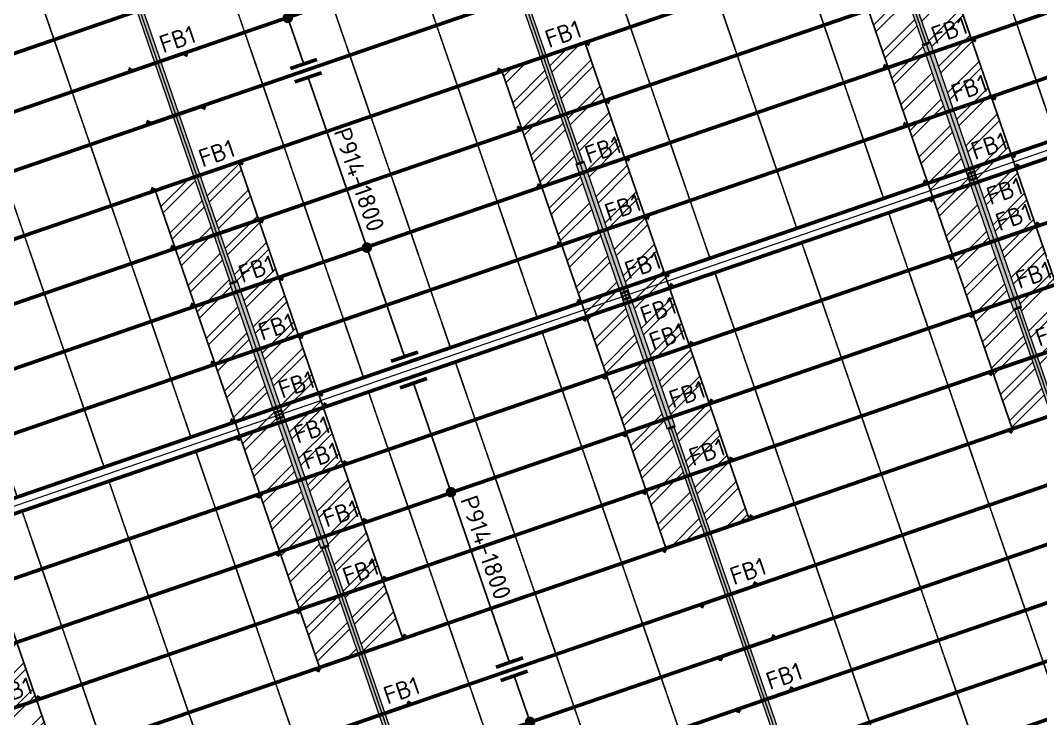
# Model space of a CAD drawing. Header units: millimetres. Extents: x 632 to 155077, y -2790 to 4035359.
# Drawn here: x 46662 to 75624, y 3974301 to 3994114 of the extents above; entities that cross this region are included whole.
import ezdxf

# ---------------------------------------------------------------- set-up
doc = ezdxf.new("R2010")
doc.units = ezdxf.units.MM
for name, pattern in [('Dash', [7, 5, -2]), ('Hidden', [4, 3, -1]), ('Hidden Half', [3, 2, -1])]:
    doc.linetypes.add(name, pattern=pattern)
for name, color, linetype, lineweight in [('A-010-M_LINE', 90, 'Continuous', 13), ('S-280-A_STRUCT_FRAME', 2, 'Continuous', 18), ('S-280-M_STRUCT_FRAME', 12, 'Continuous', 13), ('S-280-MH_COLUMN', 52, 'Hidden Half', 13), ('Z-000-T_TEXT', 131, 'Continuous', 25), ('Z-030-M_GRID', 191, 'Continuous', 13), ('Z-060-M_DETAIL', 92, 'Continuous', 25)]:
    doc.layers.add(name, color=color, linetype=linetype, lineweight=lineweight)
doc.styles.add('ISOCPEUR_2', font='isocpeur.ttf', dxfattribs={"height": 500})
doc.styles.add('ISOCPEUR_3', font='isocpeur.ttf', dxfattribs={"height": 2.5})
pattern_1 = [(45, (2487803, 0), (-502.89434, 502.89434), []), (45, (2487803, 762), (-502.89434, 502.89434), [])]

# ---------------------------------------------------------------- blocks, each defined once
blk = doc.blocks.new('NRP_Framing-Steel-Purlin Z - P915 - EZ250-19-4037905-S6_011 - UPPER PURLIN PLAN - PART 1')
at = {"layer": 'S-280-M_STRUCT_FRAME', "color": 3, "lineweight": 50}
for p, q in [((-2430095, 3974795), (-2430157, 3974668)), ((-2430157, 3974668), (-2441882, 3970631)), ((-2441882, 3970631), (-2441944, 3970504))]:
    blk.add_line(p, q, dxfattribs=at)
blk = doc.blocks.new('NRP_Framing-Steel-Purlin Z - P916 - EZ250-24-4037906-S6_011 - UPPER PURLIN PLAN - PART 1')
at = {"layer": 'S-280-M_STRUCT_FRAME', "color": 1, "lineweight": 50}
for p, q in [((-2436013, 3991674), (-2447737, 3987637)), ((-2435886, 3991613), (-2436013, 3991674)), ((-2447737, 3987637), (-2447864, 3987699))]:
    blk.add_line(p, q, dxfattribs=at)
blk = doc.blocks.new('NRP_Framing-Steel-Purlin Z - P915 - EZ250-19-4035966-S6_011 - UPPER PURLIN PLAN - PART 1')
at = {"layer": 'S-280-M_STRUCT_FRAME', "color": 3, "lineweight": 50}
for p, q in [((-2420324, 3978054), (-2431576, 3974180)), ((-2420262, 3978181), (-2420324, 3978054)), ((-2431576, 3974180), (-2431638, 3974053))]:
    blk.add_line(p, q, dxfattribs=at)
blk = doc.blocks.new('NRP_Framing-Steel-Purlin Z - P915 - EZ250-19-4036160-S6_011 - UPPER PURLIN PLAN - PART 1')
at = {"layer": 'S-280-M_STRUCT_FRAME', "color": 3, "lineweight": 50}
for p, q in [((-2426180, 3995060), (-2437431, 3991186)), ((-2426053, 3994999), (-2426180, 3995060)), ((-2437431, 3991186), (-2437558, 3991248))]:
    blk.add_line(p, q, dxfattribs=at)
blk = doc.blocks.new('NRP_Framing-Steel-Purlin Z - P915 - EZ250-19-V2-S6_011 - UPPER PURLIN PLAN - PART 1')
at = {"layer": 'S-280-M_STRUCT_FRAME', "color": 3, "lineweight": 50}
for p, q in [((-2419808, 3976555), (-2426526, 3974242)), ((-2419746, 3976682), (-2419808, 3976555)), ((-2426807, 3974145), (-2431059, 3972681)), ((-2431059, 3972681), (-2431121, 3972554))]:
    blk.add_line(p, q, dxfattribs=at)
blk = doc.blocks.new('NRP_Framing-Steel-Purlin Z - P914 - EZ250-15-4038738-S6_011 - UPPER PURLIN PLAN - PART 1')
at = {"layer": 'S-280-M_STRUCT_FRAME', "color": 150, "lineweight": 50}
for p, q in [((-2432543, 3983133), (-2444740, 3978933)), ((-2432481, 3983260), (-2432543, 3983133)), ((-2444740, 3978933), (-2444802, 3978807))]:
    blk.add_line(p, q, dxfattribs=at)
blk = doc.blocks.new('NRP_Framing-Steel-Purlin Z - P914 - EZ250-15-4038739-S6_011 - UPPER PURLIN PLAN - PART 1')
at = {"layer": 'S-280-M_STRUCT_FRAME', "color": 150, "lineweight": 50}
for p, q in [((-2432682, 3983535), (-2444879, 3979335)), ((-2432555, 3983473), (-2432682, 3983535)), ((-2444879, 3979335), (-2445006, 3979397))]:
    blk.add_line(p, q, dxfattribs=at)
blk = doc.blocks.new('NRP_Framing-Steel-Purlin Z - P915 - EZ250-19-V5-S6_011 - UPPER PURLIN PLAN - PART 1')
at = {"layer": 'S-280-M_STRUCT_FRAME', "color": 3, "lineweight": 50}
for p, q in [((-2426696, 3996559), (-2433415, 3994246)), ((-2426569, 3996498), (-2426696, 3996559)), ((-2433695, 3994149), (-2437947, 3992685)), ((-2437947, 3992685), (-2438074, 3992747))]:
    blk.add_line(p, q, dxfattribs=at)
blk = doc.blocks.new('NRP_Framing-Steel-Purlin Z - P914 - EZ250-15-V8-S6_011 - UPPER PURLIN PLAN - PART 1')
at = {"layer": 'S-280-M_STRUCT_FRAME', "color": 150, "lineweight": 50}
for p, q in [((-2421580, 3983237), (-2428771, 3980760)), ((-2421517, 3983363), (-2421580, 3983237)), ((-2429051, 3980664), (-2433777, 3979037)), ((-2433777, 3979037), (-2433839, 3978910))]:
    blk.add_line(p, q, dxfattribs=at)
blk = doc.blocks.new('NRP_Framing-Steel-Purlin Z - P916 - EZ250-24-4037895-S6_011 - UPPER PURLIN PLAN - PART 1')
at = {"layer": 'S-280-M_STRUCT_FRAME', "color": 1, "lineweight": 50}
for p, q in [((-2439456, 3971572), (-2439518, 3971445)), ((-2439518, 3971445), (-2449870, 3967881))]:
    blk.add_line(p, q, dxfattribs=at)
blk = doc.blocks.new('NRP_Framing-Steel-Purlin Z - P914 - EZ250-15-V11-S6_011 - UPPER PURLIN PLAN - PART 1')
at = {"layer": 'S-280-M_STRUCT_FRAME', "color": 150, "lineweight": 50}
for p, q in [((-2423978, 3990203), (-2431170, 3987727)), ((-2423851, 3990142), (-2423978, 3990203)), ((-2431450, 3987631), (-2436176, 3986003)), ((-2436176, 3986003), (-2436303, 3986065))]:
    blk.add_line(p, q, dxfattribs=at)
blk = doc.blocks.new('NRP_Bridging Plan _v2_ - 3 Rows-4053220-S6_011 - UPPER PURLIN PLAN - PART 1')
at = {"layer": 'Z-060-M_DETAIL', "linetype": 'Hidden'}
for p, q in [((1779, 9702), (1779, -9891)), ((3887, 9702), (3887, -9891)), ((5995, 9702), (5995, -9891))]:
    blk.add_line(p, q, dxfattribs=at)
blk = doc.blocks.new('NRP_Bridging Plan _v2_ - 3 Rows-4053415-S6_011 - UPPER PURLIN PLAN - PART 1')
at = {"layer": 'Z-060-M_DETAIL', "linetype": 'Hidden'}
for p, q in [((2277, 9702), (2277, -9891)), ((4885, 9702), (4885, -9891)), ((7492, 9702), (7492, -9891))]:
    blk.add_line(p, q, dxfattribs=at)
blk = doc.blocks.new('NRP_Bridging Plan _v2_ - 3 Rows-4053414-S6_011 - UPPER PURLIN PLAN - PART 1')
at = {"layer": 'Z-060-M_DETAIL', "linetype": 'Hidden'}
for p, q in [((2277, -9702), (2277, 10177)), ((4885, -9702), (4885, 10177)), ((7492, -9702), (7492, 10177))]:
    blk.add_line(p, q, dxfattribs=at)
blk = doc.blocks.new('NRP_Extent _v2_ - 1-200-4056952-S6_011 - UPPER PURLIN PLAN - PART 1')
at = {"layer": 'Z-060-M_DETAIL'}
blk.add_hatch(color=256, dxfattribs=at).paths.add_polyline_path([(-145, 39), (-150, 0), (-145, -39), (-130, -75), (-106, -106), (-75, -130), (-39, -145), (0, -150), (39, -145), (75, -130), (106, -106), (130, -75), (145, -39), (150, 0), (145, 39), (130, 75), (106, 106), (75, 130), (39, 145), (0, 150), (-39, 145), (-75, 130), (-106, 106), (-130, 75)])
at = {"layer": 'Z-060-M_DETAIL', "lineweight": 50}
for p, q in [((-9235, 400), (-9235, -400)), ((1385, 400), (1385, -400))]:
    blk.add_line(p, q, dxfattribs=at)
at = {"layer": 'Z-060-M_DETAIL'}
blk.add_line((1385, 0), (-9235, 0), dxfattribs=at)
blk = doc.blocks.new('NRP_Extent _v2_ - 1-200-4057069-S6_011 - UPPER PURLIN PLAN - PART 1')
at = {"layer": 'Z-060-M_DETAIL'}
blk.add_hatch(color=256, dxfattribs=at).paths.add_polyline_path([(145, -39), (150, 0), (145, 39), (130, 75), (106, 106), (75, 130), (39, 145), (0, 150), (-39, 145), (-75, 130), (-106, 106), (-130, 75), (-145, 39), (-150, 0), (-145, -39), (-130, -75), (-106, -106), (-75, -130), (-39, -145), (0, -150), (39, -145), (75, -130), (106, -106), (130, -75)])
at = {"layer": 'Z-060-M_DETAIL', "lineweight": 50}
for p, q in [((-9235, -400), (-9235, 400)), ((1385, -400), (1385, 400))]:
    blk.add_line(p, q, dxfattribs=at)
at = {"layer": 'Z-060-M_DETAIL'}
blk.add_line((1385, 0), (-9235, 0), dxfattribs=at)
blk = doc.blocks.new('NRP_Extent _v2_ - 1-200-4057237-S6_011 - UPPER PURLIN PLAN - PART 1')
at = {"layer": 'Z-060-M_DETAIL'}
blk.add_hatch(color=256, dxfattribs=at).paths.add_polyline_path([(-145, 39), (-150, 0), (-145, -39), (-130, -75), (-106, -106), (-75, -130), (-39, -145), (0, -150), (39, -145), (75, -130), (106, -106), (130, -75), (145, -39), (150, 0), (145, 39), (130, 75), (106, 106), (75, 130), (39, 145), (0, 150), (-39, 145), (-75, 130), (-106, 106), (-130, 75)])
at = {"layer": 'Z-060-M_DETAIL', "lineweight": 50}
for p, q in [((-5109, 400), (-5109, -400)), ((3272, 400), (3272, -400))]:
    blk.add_line(p, q, dxfattribs=at)
at = {"layer": 'Z-060-M_DETAIL'}
blk.add_line((3272, 0), (-5109, 0), dxfattribs=at)
blk = doc.blocks.new('NRP_Extent _v2_ - 1-200-4057492-S6_011 - UPPER PURLIN PLAN - PART 1')
at = {"layer": 'Z-060-M_DETAIL'}
blk.add_hatch(color=256, dxfattribs=at).paths.add_polyline_path([(145, -39), (150, 0), (145, 39), (130, 75), (106, 106), (75, 130), (39, 145), (0, 150), (-39, 145), (-75, 130), (-106, 106), (-130, 75), (-145, 39), (-150, 0), (-145, -39), (-130, -75), (-106, -106), (-75, -130), (-39, -145), (0, -150), (39, -145), (75, -130), (106, -106), (130, -75)])
at = {"layer": 'Z-060-M_DETAIL', "lineweight": 50}
for p, q in [((-5109, -400), (-5109, 400)), ((3272, -400), (3272, 400))]:
    blk.add_line(p, q, dxfattribs=at)
at = {"layer": 'Z-060-M_DETAIL'}
blk.add_line((3272, 0), (-5109, 0), dxfattribs=at)
blk = doc.blocks.new('NRP_Fly Brace BN - FB1-4028766-S6_011 - UPPER PURLIN PLAN - PART 1')
at = {"layer": 'Z-000-T_TEXT'}
blk.add_line((0, 0), (5, 0), dxfattribs=at)
at = {"layer": 'Z-000-T_TEXT', "lineweight": 13, "insert": (1.11, 3.49), "char_height": 2.5, "width": 6.0928, "attachment_point": 1, "style": 'ISOCPEUR_3'}
blk.add_mtext('FB1', dxfattribs=at)
blk = doc.blocks.new('NRP_Fly Brace BN - FB1-4067984-S6_011 - UPPER PURLIN PLAN - PART 1')
at = {"layer": 'Z-000-T_TEXT'}
blk.add_line((0, 0), (5, 0), dxfattribs=at)
at = {"layer": 'Z-000-T_TEXT', "lineweight": 13, "insert": (1.11, -1.27), "char_height": 2.5, "width": 6.0928, "attachment_point": 1, "style": 'ISOCPEUR_3'}
blk.add_mtext('FB1', dxfattribs=at)

msp = doc.modelspace()

# ---------------------------------------------------------------- hatches: boundary and pattern name
at = {"layer": 'S-280-M_STRUCT_FRAME'}
for points in [[(72297.3, 3993438.9), (72459, 3993494.6), (68787.2, 4004158.1), (68625.5, 4004102.4), (71998.5, 3994306.6)], [(62463.9, 3990052.9), (62625.6, 3990108.6), (58953.8, 4000772.1), (58792.1, 4000716.4), (60999.2, 3994306.6)], [(52630.5, 3986667), (52792.2, 3986722.6), (49120.4, 3997386.1), (48958.7, 3997330.4), (49999.9, 3994306.6)], [(72486, 3993503.5), (72270.4, 3993429.3), (73567.7, 3989662), (73783.3, 3989736.2)], [(63734.3, 3986276), (63949.9, 3986350.2), (62652.7, 3990117.6), (62437.1, 3990043.3), (63168.7, 3987918.6)], [(73783.3, 3989736.2), (73567.7, 3989662), (74864.9, 3985894.6), (75080.5, 3985968.8)], [(73567.7, 3989662), (73567.7, 3989662)], [(73783.3, 3989736.2), (73783.3, 3989736.2)], [(53900.9, 3982890), (54116.5, 3982964.2), (52819.3, 3986731.6), (52603.7, 3986657.3), (53651.4, 3983614.7)], [(65031.6, 3982508.6), (65247.1, 3982582.8), (63949.9, 3986350.2), (63734.3, 3986276), (64650.7, 3983614.7)], [(63949.9, 3986350.2), (63949.9, 3986350.2)], [(63734.3, 3986276), (63734.3, 3986276)], [(78601.2, 3975131.4), (78762.9, 3975187), (75053.8, 3985958.8), (74892.1, 3985903.1), (75680.1, 3983614.7)], [(75053.8, 3985958.8), (75051.5, 3985958.8), (74984.3, 3985935.7)], [(55198.2, 3979122.6), (55413.8, 3979196.8), (54116.5, 3982964.2), (53900.9, 3982890)], [(53900.9, 3982890), (53900.9, 3982890)], [(54116.5, 3982964.2), (54116.5, 3982964.2)], [(68767.9, 3971745.4), (68929.5, 3971801), (65220.4, 3982572.8), (65058.7, 3982517.2), (68362.5, 3972922.7)], [(65220.4, 3982572.8), (65218.1, 3982572.8), (65151, 3982549.7)], [(58934.5, 3968359.4), (59096.2, 3968415.1), (55387.1, 3979186.8), (55225.4, 3979131.2), (57363.2, 3972922.7)], [(55387.1, 3979186.8), (55384.7, 3979186.8), (55317.6, 3979163.7)]]:
    msp.add_hatch(color=9, dxfattribs=at).paths.add_polyline_path(points)
at = {"layer": 'Z-060-M_DETAIL', "lineweight": 18}
h = msp.add_hatch(dxfattribs=at)
h.set_pattern_fill('FP_4', color=8, style=0, pattern_type=2)
h.set_pattern_definition(pattern_1)
h.paths.add_polyline_path([(49505, 3960223.8), (51868.8, 3961037.8), (38806.9, 3998971.3), (36443.1, 3998157.3), (49152.3, 3961248)])
h.paths.add_polyline_path([(50363.8, 3961248), (49068.7, 3965010.4), (49083, 3965015.3), (45386.4, 3975744.1), (45364.8, 3975736.6), (42770.3, 3983271.4), (42793.9, 3983279.9), (39169.3, 3993806.1), (39154.3, 3993802.2), (37789.4, 3997765.8), (37987, 3997833.9), (39351.9, 3993869), (39337.6, 3993864.1), (42963.3, 3983337.8), (42985.9, 3983345.6), (45580.4, 3975810.9), (45557, 3975802), (49251.3, 3965073.2), (49266.3, 3965077.2), (50561.4, 3961316.1), (50443.5, 3961275.5)])
h = msp.add_hatch(dxfattribs=at)
h.set_pattern_fill('FP_4', color=8, style=0, pattern_type=2)
h.set_pattern_definition(pattern_1)
h.paths.add_polyline_path([(74829.8, 3982507.3), (75930.9, 3982886.5), (74889.8, 3985903.1), (74864.9, 3985894.6), (72270.4, 3993429.3), (72297, 3993439.7), (71259.6, 3996452.6), (70158.5, 3996073.5), (74448.5, 3983614.7)])
h.paths.add_polyline_path([(76092.5, 3982942.1), (77193.6, 3983321.3), (72522.3, 3996887.4), (71421.2, 3996508.3), (72460.1, 3993494.6), (72486, 3993503.5), (75080.5, 3985968.8), (75054.1, 3985958.1), (75861, 3983614.7)])
h = msp.add_hatch(dxfattribs=at)
h.set_pattern_fill('FP_4', color=8, style=0, pattern_type=2)
h.set_pattern_definition(pattern_1)
h.paths.add_polyline_path([(64996.4, 3979121.4), (66097.5, 3979500.5), (65056.4, 3982517.2), (65031.6, 3982508.6), (62437.1, 3990043.3), (62463.6, 3990053.7), (61426.2, 3993066.6), (60325.1, 3992687.5), (63830.1, 3982508.6)])
h.paths.add_polyline_path([(66259.2, 3979556.2), (67360.2, 3979935.3), (62688.9, 3993501.5), (61587.9, 3993122.3), (62626.7, 3990108.6), (62652.7, 3990117.6), (65247.1, 3982582.8), (65220.7, 3982572.1), (65247.1, 3982495.3)])
h = msp.add_hatch(dxfattribs=at)
h.set_pattern_fill('FP_4', color=8, style=0, pattern_type=2)
h.set_pattern_definition(pattern_1)
h.paths.add_polyline_path([(55163.1, 3975735.4), (56264.1, 3976114.5), (55223.1, 3979131.2), (55198.2, 3979122.6), (52603.7, 3986657.3), (52630.3, 3986667.7), (51592.8, 3989680.7), (50491.8, 3989301.5), (53996.7, 3979122.6)])
h.paths.add_polyline_path([(56425.8, 3976170.2), (57526.9, 3976549.3), (52855.5, 3990115.5), (51754.5, 3989736.3), (52793.3, 3986722.6), (52819.3, 3986731.6), (55413.8, 3979196.8), (55387.3, 3979186.1), (55703.2, 3978268.7)])

# ---------------------------------------------------------------- linework, layer by layer
at = {"layer": 'A-010-M_LINE', "lineweight": 25}
for p, q in [((51868.8, 3961037.8), (38806.9, 3998971.3)), ((77193.6, 3983321.3), (72522.3, 3996887.4)), ((70158.5, 3996073.5), (74829.8, 3982507.3)), ((62688.9, 3993501.5), (60325.1, 3992687.5)), ((67360.2, 3979935.3), (62688.9, 3993501.5)), ((60325.1, 3992687.5), (64996.4, 3979121.4)), ((52855.5, 3990115.5), (50491.8, 3989301.5)), ((57526.9, 3976549.3), (52855.5, 3990115.5)), ((50491.8, 3989301.5), (55163.1, 3975735.4)), ((74829.8, 3982507.3), (77193.6, 3983321.3)), ((64996.4, 3979121.4), (67360.2, 3979935.3)), ((55163.1, 3975735.4), (57526.9, 3976549.3))]:
    msp.add_line(p, q, dxfattribs=at)
at = {"layer": 'S-280-M_STRUCT_FRAME', "color": 55}
for p, q in [((72297.3, 3993438.9), (68625.5, 4004102.4)), ((72459, 3993494.6), (68787.2, 4004158.1)), ((62463.9, 3990052.9), (58792.1, 4000716.4)), ((62625.6, 3990108.6), (58953.8, 4000772.1)), ((52630.5, 3986667), (48958.7, 3997330.4)), ((52792.2, 3986722.6), (49120.4, 3997386.1)), ((72270.4, 3993429.3), (72486, 3993503.5)), ((73567.7, 3989662), (72270.4, 3993429.3)), ((72459, 3993494.6), (72297.3, 3993438.9)), ((73783.3, 3989736.2), (72486, 3993503.5)), ((62437.1, 3990043.3), (62652.7, 3990117.6)), ((62625.6, 3990108.6), (62463.9, 3990052.9)), ((63949.9, 3986350.2), (62652.7, 3990117.6)), ((63734.3, 3986276), (62437.1, 3990043.3)), ((73567.7, 3989662), (73783.3, 3989736.2)), ((73783.3, 3989736.2), (73567.7, 3989662)), ((74864.9, 3985894.6), (73567.7, 3989662)), ((75080.5, 3985968.8), (73783.3, 3989736.2)), ((52603.7, 3986657.3), (52819.3, 3986731.6)), ((53900.9, 3982890), (52603.7, 3986657.3)), ((52792.2, 3986722.6), (52630.5, 3986667)), ((54116.5, 3982964.2), (52819.3, 3986731.6)), ((63734.3, 3986276), (63949.9, 3986350.2)), ((63949.9, 3986350.2), (63734.3, 3986276)), ((65247.1, 3982582.8), (63949.9, 3986350.2)), ((65031.6, 3982508.6), (63734.3, 3986276)), ((75080.5, 3985968.8), (74864.9, 3985894.6)), ((74891.8, 3985903.9), (74892.1, 3985903.1)), ((74892.1, 3985903.1), (75053.8, 3985958.8)), ((78601.2, 3975131.4), (74892.1, 3985903.1)), ((75053.8, 3985958.8), (75053.5, 3985959.6)), ((78762.9, 3975187), (75053.8, 3985958.8)), ((53900.9, 3982890), (54116.5, 3982964.2)), ((54116.5, 3982964.2), (53900.9, 3982890)), ((55198.2, 3979122.6), (53900.9, 3982890)), ((55413.8, 3979196.8), (54116.5, 3982964.2)), ((65247.1, 3982582.8), (65031.6, 3982508.6)), ((65058.7, 3982517.2), (65220.4, 3982572.8)), ((65220.4, 3982572.8), (65220.2, 3982573.6)), ((68929.5, 3971801), (65220.4, 3982572.8)), ((65058.5, 3982518), (65058.7, 3982517.2)), ((68767.9, 3971745.4), (65058.7, 3982517.2)), ((55413.8, 3979196.8), (55198.2, 3979122.6)), ((55225.1, 3979132), (55225.4, 3979131.2)), ((55225.4, 3979131.2), (55387.1, 3979186.8)), ((58934.5, 3968359.4), (55225.4, 3979131.2)), ((55387.1, 3979186.8), (55386.8, 3979187.6)), ((59096.2, 3968415.1), (55387.1, 3979186.8))]:
    msp.add_line(p, q, dxfattribs=at)
at = {"layer": 'S-280-M_STRUCT_FRAME', "color": 55, "linetype": 'Dash'}
for p, q in [((72297.3, 3993438.9), (72297.6, 3993438.1)), ((72297.6, 3993438.1), (72375.1, 3993464.8)), ((72297.6, 3993438.1), (72307, 3993410.7)), ((72384.6, 3993437.4), (72307, 3993410.7)), ((72307, 3993410.7), (72307.3, 3993409.9)), ((72307.3, 3993409.9), (72468.9, 3993465.6)), ((72375.1, 3993464.8), (72384.6, 3993437.4)), ((72381.7, 3993467.1), (72381.6, 3993467.1)), ((72381.7, 3993467.1), (72459.2, 3993493.8)), ((72391.1, 3993439.7), (72381.7, 3993467.1)), ((72468.7, 3993466.4), (72391.1, 3993439.7)), ((72459.2, 3993493.8), (72459, 3993494.6)), ((72468.7, 3993466.4), (72459.3, 3993493.8)), ((72468.9, 3993465.6), (72468.7, 3993466.4)), ((62464.2, 3990052.1), (62541.8, 3990078.9)), ((62473.9, 3990023.9), (62635.6, 3990079.6)), ((62541.8, 3990078.9), (62551.2, 3990051.5)), ((62548.3, 3990081.1), (62625.9, 3990107.8)), ((62548.3, 3990081.1), (62548.3, 3990081.2)), ((62557.7, 3990053.7), (62548.3, 3990081.1)), ((62635.3, 3990080.4), (62557.7, 3990053.7)), ((62625.9, 3990107.8), (62625.6, 3990108.6)), ((62635.3, 3990080.4), (62625.9, 3990107.8)), ((62635.6, 3990079.6), (62635.3, 3990080.4)), ((62463.9, 3990052.9), (62464.2, 3990052.1)), ((62464.2, 3990052.1), (62473.6, 3990024.7)), ((62551.2, 3990051.5), (62473.6, 3990024.7)), ((62473.6, 3990024.7), (62473.9, 3990023.9)), ((52630.5, 3986667), (52630.8, 3986666.2)), ((52630.8, 3986666.2), (52708.4, 3986692.9)), ((52630.8, 3986666.1), (52640.3, 3986638.8)), ((52717.8, 3986665.5), (52640.3, 3986638.8)), ((52640.3, 3986638.8), (52640.5, 3986638)), ((52640.5, 3986638), (52802.2, 3986693.6)), ((52708.4, 3986692.9), (52717.8, 3986665.5)), ((52714.9, 3986695.1), (52792.5, 3986721.8)), ((52714.9, 3986695.1), (52714.9, 3986695.2)), ((52724.4, 3986667.7), (52714.9, 3986695.1)), ((52801.9, 3986694.4), (52724.4, 3986667.7)), ((52792.5, 3986721.8), (52792.2, 3986722.6)), ((52801.9, 3986694.4), (52792.5, 3986721.8)), ((52802.2, 3986693.6), (52801.9, 3986694.4)), ((75043.8, 3985987.8), (74882.1, 3985932.1)), ((74882.1, 3985932.1), (74882.4, 3985931.3)), ((74882.4, 3985931.3), (74960, 3985958.1)), ((74882.4, 3985931.3), (74891.8, 3985904)), ((74969.4, 3985930.6), (74891.8, 3985903.9)), ((74960, 3985958.1), (74969.4, 3985930.6)), ((74966.5, 3985960.3), (75044.1, 3985987)), ((74975.9, 3985932.9), (74966.5, 3985960.3)), ((75053.5, 3985959.6), (74975.9, 3985932.9)), ((74976, 3985932.8), (74975.9, 3985932.9)), ((75044.1, 3985987), (75043.8, 3985987.8)), ((75053.5, 3985959.7), (75044.1, 3985987)), ((65210.4, 3982601.8), (65048.8, 3982546.2)), ((65048.8, 3982546.2), (65049, 3982545.4)), ((65049, 3982545.4), (65126.6, 3982572.1)), ((65049, 3982545.4), (65058.5, 3982518)), ((65136.1, 3982544.7), (65058.5, 3982518)), ((65126.6, 3982572.1), (65136.1, 3982544.7)), ((65133.1, 3982574.3), (65210.7, 3982601)), ((65142.6, 3982546.9), (65133.1, 3982574.3)), ((65220.2, 3982573.6), (65142.6, 3982546.9)), ((65142.6, 3982546.9), (65142.6, 3982546.9)), ((65210.7, 3982601), (65210.4, 3982601.8)), ((65220.1, 3982573.7), (65210.7, 3982601)), ((55377.1, 3979215.9), (55215.4, 3979160.2)), ((55215.4, 3979160.2), (55215.7, 3979159.4)), ((55215.7, 3979159.4), (55293.2, 3979186.1)), ((55215.7, 3979159.4), (55225.1, 3979132)), ((55302.7, 3979158.7), (55225.1, 3979132)), ((55293.2, 3979186.1), (55302.7, 3979158.7)), ((55299.8, 3979188.3), (55377.3, 3979215.1)), ((55309.2, 3979160.9), (55299.8, 3979188.3)), ((55386.8, 3979187.6), (55309.2, 3979160.9)), ((55309.2, 3979160.9), (55309.2, 3979160.9)), ((55377.3, 3979215.1), (55377.1, 3979215.9)), ((55386.8, 3979187.7), (55377.3, 3979215.1))]:
    msp.add_line(p, q, dxfattribs=at)
at = {"layer": 'S-280-MH_COLUMN', "lineweight": 35}
for p, q in [((73548.4, 3989761.1), (73737.5, 3989826.2)), ((73733.7, 3989818.6), (73556, 3989757.3)), ((73795, 3989640.8), (73733.7, 3989818.6)), ((73737.5, 3989826.2), (73802.6, 3989637.1)), ((73613.5, 3989572), (73548.4, 3989761.1)), ((73556, 3989757.3), (73617.2, 3989579.6)), ((73802.6, 3989637.1), (73613.5, 3989572)), ((73617.2, 3989579.6), (73795, 3989640.8)), ((63715, 3986375.1), (63904.1, 3986440.2)), ((63780.1, 3986186), (63715, 3986375.1)), ((63900.4, 3986432.6), (63722.6, 3986371.4)), ((63722.6, 3986371.4), (63783.8, 3986193.6)), ((63961.6, 3986254.8), (63900.4, 3986432.6)), ((63904.1, 3986440.2), (63969.2, 3986251.1)), ((63969.2, 3986251.1), (63780.1, 3986186)), ((63783.8, 3986193.6), (63961.6, 3986254.8)), ((53881.6, 3982989.1), (54070.7, 3983054.2)), ((53946.7, 3982800), (53881.6, 3982989.1)), ((54067, 3983046.6), (53889.2, 3982985.4)), ((53889.2, 3982985.4), (53950.5, 3982807.6)), ((54135.8, 3982865.1), (53946.7, 3982800)), ((53950.5, 3982807.6), (54128.2, 3982868.8)), ((54128.2, 3982868.8), (54067, 3983046.6)), ((54070.7, 3983054.2), (54135.8, 3982865.1))]:
    msp.add_line(p, q, dxfattribs=at)
at = {"layer": 'Z-030-M_GRID'}
for p, q in [((31582.1, 3975204.8), (140239.8, 4012619.5)), ((81975.5, 3965594.6), (65860.1, 4012396.1)), ((72142.1, 3962208.6), (56026.7, 4009010.1)), ((62308.8, 3958822.6), (46193.3, 4005624.2))]:
    msp.add_line(p, q, dxfattribs=at)

# ---------------------------------------------------------------- block references
at = {"layer": 'S-280-M_STRUCT_FRAME', "color": 1, "lineweight": 50}
for name, p in [('NRP_Framing-Steel-Purlin Z - P916 - EZ250-24-4037906-S6_011 - UPPER PURLIN PLAN - PART 1', (2485757.9, 5939.4)), ('NRP_Framing-Steel-Purlin Z - P916 - EZ250-24-4037906-S6_011 - UPPER PURLIN PLAN - PART 1', (2486267.5, 4459.2)), ('NRP_Framing-Steel-Purlin Z - P916 - EZ250-24-4037906-S6_011 - UPPER PURLIN PLAN - PART 1', (2486777.2, 2979.1)), ('NRP_Framing-Steel-Purlin Z - P916 - EZ250-24-4037906-S6_011 - UPPER PURLIN PLAN - PART 1', (2487286.8, 1499)), ('NRP_Framing-Steel-Purlin Z - P916 - EZ250-24-4037906-S6_011 - UPPER PURLIN PLAN - PART 1', (2487803, 0)), ('NRP_Framing-Steel-Purlin Z - P916 - EZ250-24-4037895-S6_011 - UPPER PURLIN PLAN - PART 1', (2486639.6, 3378.5))]:
    msp.add_blockref(name, p, dxfattribs=at)
at = {"layer": 'S-280-M_STRUCT_FRAME', "color": 150, "lineweight": 50}
for name, p in [('NRP_Framing-Steel-Purlin Z - P914 - EZ250-15-4038739-S6_011 - UPPER PURLIN PLAN - PART 1', (2505209.2, 13336.8)), ('NRP_Framing-Steel-Purlin Z - P914 - EZ250-15-4038739-S6_011 - UPPER PURLIN PLAN - PART 1', (2516172.8, 13440.3)), ('NRP_Framing-Steel-Purlin Z - P914 - EZ250-15-4038739-S6_011 - UPPER PURLIN PLAN - PART 1', (2516738, 11799.1)), ('NRP_Framing-Steel-Purlin Z - P914 - EZ250-15-4038739-S6_011 - UPPER PURLIN PLAN - PART 1', (2505774.4, 11695.6)), ('NRP_Framing-Steel-Purlin Z - P914 - EZ250-15-4038739-S6_011 - UPPER PURLIN PLAN - PART 1', (2506339.5, 10054.4)), ('NRP_Framing-Steel-Purlin Z - P914 - EZ250-15-4038739-S6_011 - UPPER PURLIN PLAN - PART 1', (2517303.1, 10157.9)), ('NRP_Framing-Steel-Purlin Z - P914 - EZ250-15-4038739-S6_011 - UPPER PURLIN PLAN - PART 1', (2495375.9, 9950.8)), ('NRP_Framing-Steel-Purlin Z - P914 - EZ250-15-4038738-S6_011 - UPPER PURLIN PLAN - PART 1', (2517303.1, 10157.9)), ('NRP_Framing-Steel-Purlin Z - P914 - EZ250-15-4038739-S6_011 - UPPER PURLIN PLAN - PART 1', (2495941, 8309.6)), ('NRP_Framing-Steel-Purlin Z - P914 - EZ250-15-4038739-S6_011 - UPPER PURLIN PLAN - PART 1', (2506904.6, 8413.2)), ('NRP_Framing-Steel-Purlin Z - P914 - EZ250-15-4038738-S6_011 - UPPER PURLIN PLAN - PART 1', (2517868.2, 8516.7)), ('NRP_Framing-Steel-Purlin Z - P914 - EZ250-15-4038739-S6_011 - UPPER PURLIN PLAN - PART 1', (2485542.5, 6564.8)), ('NRP_Framing-Steel-Purlin Z - P914 - EZ250-15-V11-S6_011 - UPPER PURLIN PLAN - PART 1', (2487803, 0)), ('NRP_Framing-Steel-Purlin Z - P914 - EZ250-15-4038739-S6_011 - UPPER PURLIN PLAN - PART 1', (2507469.7, 6772)), ('NRP_Framing-Steel-Purlin Z - P914 - EZ250-15-4038738-S6_011 - UPPER PURLIN PLAN - PART 1', (2518433.3, 6875.5)), ('NRP_Framing-Steel-Purlin Z - P914 - EZ250-15-4038738-S6_011 - UPPER PURLIN PLAN - PART 1', (2507469.7, 6772)), ('NRP_Framing-Steel-Purlin Z - P914 - EZ250-15-4038739-S6_011 - UPPER PURLIN PLAN - PART 1', (2486107.6, 4923.6)), ('NRP_Framing-Steel-Purlin Z - P914 - EZ250-15-4038739-S6_011 - UPPER PURLIN PLAN - PART 1', (2497071.2, 5027.2)), ('NRP_Framing-Steel-Purlin Z - P914 - EZ250-15-4038738-S6_011 - UPPER PURLIN PLAN - PART 1', (2508034.8, 5130.8)), ('NRP_Framing-Steel-Purlin Z - P914 - EZ250-15-4038738-S6_011 - UPPER PURLIN PLAN - PART 1', (2518998.5, 5234.3)), ('NRP_Framing-Steel-Purlin Z - P914 - EZ250-15-4038739-S6_011 - UPPER PURLIN PLAN - PART 1', (2497636.4, 3386)), ('NRP_Framing-Steel-Purlin Z - P914 - EZ250-15-4038739-S6_011 - UPPER PURLIN PLAN - PART 1', (2486672.7, 3282.4)), ('NRP_Framing-Steel-Purlin Z - P914 - EZ250-15-4038738-S6_011 - UPPER PURLIN PLAN - PART 1', (2497636.4, 3386)), ('NRP_Framing-Steel-Purlin Z - P914 - EZ250-15-4038738-S6_011 - UPPER PURLIN PLAN - PART 1', (2508600, 3489.6)), ('NRP_Framing-Steel-Purlin Z - P914 - EZ250-15-4038738-S6_011 - UPPER PURLIN PLAN - PART 1', (2519563.6, 3593.1)), ('NRP_Framing-Steel-Purlin Z - P914 - EZ250-15-4038739-S6_011 - UPPER PURLIN PLAN - PART 1', (2487237.9, 1641.2)), ('NRP_Framing-Steel-Purlin Z - P914 - EZ250-15-4038738-S6_011 - UPPER PURLIN PLAN - PART 1', (2498201.5, 1744.8)), ('NRP_Framing-Steel-Purlin Z - P914 - EZ250-15-4038738-S6_011 - UPPER PURLIN PLAN - PART 1', (2509165.1, 1848.4)), ('NRP_Framing-Steel-Purlin Z - P914 - EZ250-15-4038739-S6_011 - UPPER PURLIN PLAN - PART 1', (2487803, 0)), ('NRP_Framing-Steel-Purlin Z - P914 - EZ250-15-4038738-S6_011 - UPPER PURLIN PLAN - PART 1', (2509730.2, 207.2)), ('NRP_Framing-Steel-Purlin Z - P914 - EZ250-15-4038738-S6_011 - UPPER PURLIN PLAN - PART 1', (2487803, 0)), ('NRP_Framing-Steel-Purlin Z - P914 - EZ250-15-V8-S6_011 - UPPER PURLIN PLAN - PART 1', (2487803, 0)), ('NRP_Framing-Steel-Purlin Z - P914 - EZ250-15-4038738-S6_011 - UPPER PURLIN PLAN - PART 1', (2499331.7, -1537.6)), ('NRP_Framing-Steel-Purlin Z - P914 - EZ250-15-4038738-S6_011 - UPPER PURLIN PLAN - PART 1', (2488368.1, -1641.2)), ('NRP_Framing-Steel-Purlin Z - P914 - EZ250-15-4038738-S6_011 - UPPER PURLIN PLAN - PART 1', (2488933.2, -3282.4)), ('NRP_Framing-Steel-Purlin Z - P914 - EZ250-15-4038738-S6_011 - UPPER PURLIN PLAN - PART 1', (2499896.8, -3178.8)), ('NRP_Framing-Steel-Purlin Z - P914 - EZ250-15-4038738-S6_011 - UPPER PURLIN PLAN - PART 1', (2489498.4, -4923.6)), ('NRP_Framing-Steel-Purlin Z - P914 - EZ250-15-4038738-S6_011 - UPPER PURLIN PLAN - PART 1', (2490063.5, -6564.8))]:
    msp.add_blockref(name, p, dxfattribs=at)
at = {"layer": 'S-280-M_STRUCT_FRAME', "color": 3, "lineweight": 50}
for name, p in [('NRP_Framing-Steel-Purlin Z - P915 - EZ250-19-V5-S6_011 - UPPER PURLIN PLAN - PART 1', (2487803, 0)), ('NRP_Framing-Steel-Purlin Z - P915 - EZ250-19-4036160-S6_011 - UPPER PURLIN PLAN - PART 1', (2487803, 0)), ('NRP_Framing-Steel-Purlin Z - P915 - EZ250-19-4035966-S6_011 - UPPER PURLIN PLAN - PART 1', (2497636.4, 3386)), ('NRP_Framing-Steel-Purlin Z - P915 - EZ250-19-4035966-S6_011 - UPPER PURLIN PLAN - PART 1', (2498152.5, 1887)), ('NRP_Framing-Steel-Purlin Z - P915 - EZ250-19-4035966-S6_011 - UPPER PURLIN PLAN - PART 1', (2498662.2, 406.9)), ('NRP_Framing-Steel-Purlin Z - P915 - EZ250-19-4035966-S6_011 - UPPER PURLIN PLAN - PART 1', (2487803, 0)), ('NRP_Framing-Steel-Purlin Z - P915 - EZ250-19-4035966-S6_011 - UPPER PURLIN PLAN - PART 1', (2499171.8, -1073.3)), ('NRP_Framing-Steel-Purlin Z - P915 - EZ250-19-V2-S6_011 - UPPER PURLIN PLAN - PART 1', (2487803, 0)), ('NRP_Framing-Steel-Purlin Z - P915 - EZ250-19-4035966-S6_011 - UPPER PURLIN PLAN - PART 1', (2499681.5, -2553.4)), ('NRP_Framing-Steel-Purlin Z - P915 - EZ250-19-4035966-S6_011 - UPPER PURLIN PLAN - PART 1', (2488828.8, -2979.1)), ('NRP_Framing-Steel-Purlin Z - P915 - EZ250-19-4037905-S6_011 - UPPER PURLIN PLAN - PART 1', (2487803, 0))]:
    msp.add_blockref(name, p, dxfattribs=at)
at = {"layer": 'Z-000-T_TEXT', "lineweight": 13, "xscale": 200, "yscale": 200, "zscale": 200}
for name, p, rotation in [('NRP_Fly Brace BN - FB1-4028766-S6_011 - UPPER PURLIN PLAN - PART 1', (61516.7, 3993066.4), 19.00040712023206), ('NRP_Fly Brace BN - FB1-4028766-S6_011 - UPPER PURLIN PLAN - PART 1', (72480.3, 3993170), 19.00040712023206), ('NRP_Fly Brace BN - FB1-4028766-S6_011 - UPPER PURLIN PLAN - PART 1', (50569, 3992916.7), 19.00040712023206), ('NRP_Fly Brace BN - FB1-4028766-S6_011 - UPPER PURLIN PLAN - PART 1', (73045.4, 3991528.8), 19.00040712023206), ('NRP_Fly Brace BN - FB1-4028766-S6_011 - UPPER PURLIN PLAN - PART 1', (73610.6, 3989887.6), 19.00040712023206), ('NRP_Fly Brace BN - FB1-4028766-S6_011 - UPPER PURLIN PLAN - PART 1', (51683.3, 3989680.4), 19.00040712023206), ('NRP_Fly Brace BN - FB1-4028766-S6_011 - UPPER PURLIN PLAN - PART 1', (62646.9, 3989784), 19.00040712023206), ('NRP_Fly Brace BN - FB1-4067984-S6_011 - UPPER PURLIN PLAN - PART 1', (73740.4, 3989510.6), 19.00000309259044), ('NRP_Fly Brace BN - FB1-4028766-S6_011 - UPPER PURLIN PLAN - PART 1', (63212.1, 3988142.8), 19.00040712023206), ('NRP_Fly Brace BN - FB1-4028766-S6_011 - UPPER PURLIN PLAN - PART 1', (74305.5, 3987869.3), 19.00000309257977), ('NRP_Fly Brace BN - FB1-4028766-S6_011 - UPPER PURLIN PLAN - PART 1', (63777.2, 3986501.6), 19.00040712023206), ('NRP_Fly Brace BN - FB1-4028766-S6_011 - UPPER PURLIN PLAN - PART 1', (52813.6, 3986398), 19.00040712023206), ('NRP_Fly Brace BN - FB1-4028766-S6_011 - UPPER PURLIN PLAN - PART 1', (74870.6, 3986228.1), 19.00000309257977), ('NRP_Fly Brace BN - FB1-4067984-S6_011 - UPPER PURLIN PLAN - PART 1', (63907, 3986124.6), 19.00000309259044), ('NRP_Fly Brace BN - FB1-4028766-S6_011 - UPPER PURLIN PLAN - PART 1', (53378.7, 3984756.8), 19.00040712023206), ('NRP_Fly Brace BN - FB1-4028766-S6_011 - UPPER PURLIN PLAN - PART 1', (64472.1, 3984483.4), 19.00000309257977), ('NRP_Fly Brace BN - FB1-4028766-S6_011 - UPPER PURLIN PLAN - PART 1', (75435.8, 3984587), 19.00000309257977), ('NRP_Fly Brace BN - FB1-4028766-S6_011 - UPPER PURLIN PLAN - PART 1', (53943.8, 3983115.6), 19.00040712023206), ('NRP_Fly Brace BN - FB1-4028766-S6_011 - UPPER PURLIN PLAN - PART 1', (65037.3, 3982842.2), 19.00000309257977), ('NRP_Fly Brace BN - FB1-4067984-S6_011 - UPPER PURLIN PLAN - PART 1', (54073.6, 3982738.7), 19.00000309259044), ('NRP_Fly Brace BN - FB1-4028766-S6_011 - UPPER PURLIN PLAN - PART 1', (65602.4, 3981201), 19.00000309257977), ('NRP_Fly Brace BN - FB1-4028766-S6_011 - UPPER PURLIN PLAN - PART 1', (54638.8, 3981097.4), 19.00000309257977), ('NRP_Fly Brace BN - FB1-4028766-S6_011 - UPPER PURLIN PLAN - PART 1', (55203.9, 3979456.2), 19.00000309257977), ('NRP_Fly Brace BN - FB1-4028766-S6_011 - UPPER PURLIN PLAN - PART 1', (55769, 3977815), 19.00000309257977), ('NRP_Fly Brace BN - FB1-4028766-S6_011 - UPPER PURLIN PLAN - PART 1', (66765.7, 3977822.5), 19.00000309257977), ('NRP_Fly Brace BN - FB1-4028766-S6_011 - UPPER PURLIN PLAN - PART 1', (67791.5, 3974843.4), 19.00000309257977), ('NRP_Fly Brace BN - FB1-4028766-S6_011 - UPPER PURLIN PLAN - PART 1', (45935.6, 3974429), 19.00000309257977), ('NRP_Fly Brace BN - FB1-4028766-S6_011 - UPPER PURLIN PLAN - PART 1', (56932.4, 3974436.5), 19.00000309257977)]:
    msp.add_blockref(name, p, dxfattribs=dict(at, rotation=rotation))
at = {"layer": 'Z-060-M_DETAIL', "linetype": 'Hidden'}
for name, p, rotation in [('NRP_Bridging Plan _v2_ - 3 Rows-4053414-S6_011 - UPPER PURLIN PLAN - PART 1', (70756.4, 3999189), 19.00040712023215), ('NRP_Bridging Plan _v2_ - 3 Rows-4053414-S6_011 - UPPER PURLIN PLAN - PART 1', (60923, 3995803), 19.00040712023215), ('NRP_Bridging Plan _v2_ - 3 Rows-4053414-S6_011 - UPPER PURLIN PLAN - PART 1', (51089.6, 3992417), 19.00040712023215), ('NRP_Bridging Plan _v2_ - 3 Rows-4053414-S6_011 - UPPER PURLIN PLAN - PART 1', (41256.3, 3989031), 19.00040712023215), ('NRP_Bridging Plan _v2_ - 3 Rows-4053415-S6_011 - UPPER PURLIN PLAN - PART 1', (67377.5, 3977058.1), 19.000407120216), ('NRP_Bridging Plan _v2_ - 3 Rows-4053415-S6_011 - UPPER PURLIN PLAN - PART 1', (57544.2, 3973672.1), 19.000407120216), ('NRP_Bridging Plan _v2_ - 3 Rows-4053415-S6_011 - UPPER PURLIN PLAN - PART 1', (47710.8, 3970286.1), 19.000407120216), ('NRP_Bridging Plan _v2_ - 3 Rows-4053220-S6_011 - UPPER PURLIN PLAN - PART 1', (39764.5, 3967549.9), 19.000407120216)]:
    msp.add_blockref(name, p, dxfattribs=dict(at, rotation=rotation))
at = {"layer": 'Z-060-M_DETAIL'}
for name, p, rotation in [('NRP_Extent _v2_ - 1-200-4057069-S6_011 - UPPER PURLIN PLAN - PART 1', (54252.5, 3994185.1), 289.0008111478471), ('NRP_Extent _v2_ - 1-200-4057492-S6_011 - UPPER PURLIN PLAN - PART 1', (56497.2, 3987666.4), 289.0008111478429), ('NRP_Extent _v2_ - 1-200-4057237-S6_011 - UPPER PURLIN PLAN - PART 1', (58887.5, 3980724.6), 109.0000030925797), ('NRP_Extent _v2_ - 1-200-4056952-S6_011 - UPPER PURLIN PLAN - PART 1', (61132, 3974205.9), 109.0000030925797)]:
    msp.add_blockref(name, p, dxfattribs=dict(at, rotation=rotation))

# ---------------------------------------------------------------- texts
at = {"layer": 'S-280-A_STRUCT_FRAME', "lineweight": 13, "char_height": 500, "width": 3735.864, "attachment_point": 1, "style": 'ISOCPEUR_2'}
for insert, rotation in [((56018.1, 3991128.6), 289.00081), ((59614.5, 3980684.5), 289)]:
    msp.add_mtext('P914-1800', dxfattribs=dict(at, insert=insert, rotation=rotation))

doc.saveas('drawing.dxf')
